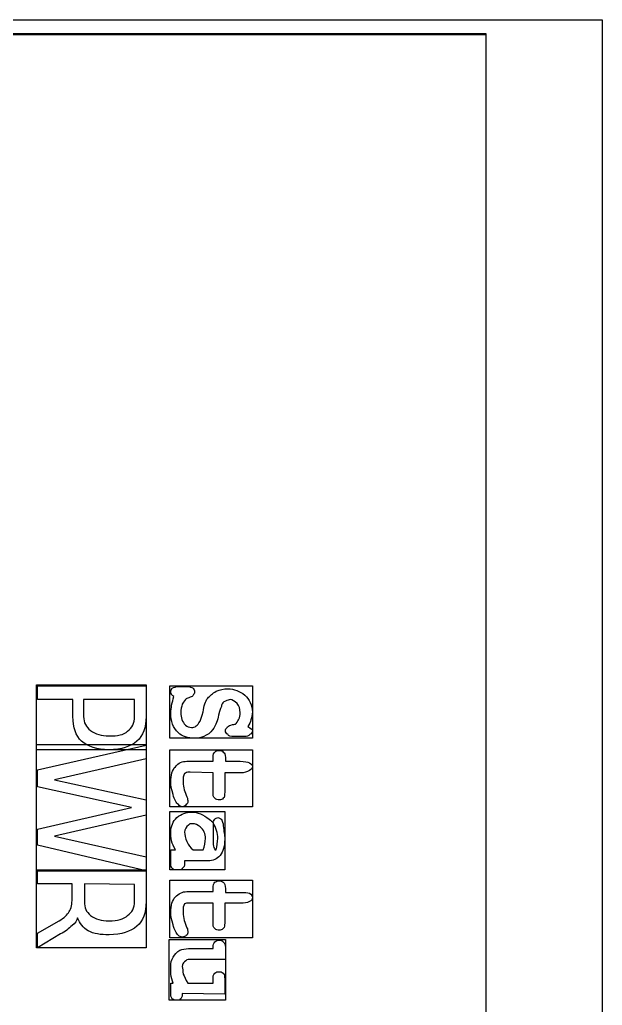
# Model space of a CAD drawing. Extents: x -52 to 498, y 3 to 363.
# Drawn here: x 86.44 to 94, y 92.31 to 105.09 of the extents above; entities that cross this region are included whole.
import ezdxf

# ---------------------------------------------------------------- set-up
doc = ezdxf.new("R2010")
doc.units = 0
doc.layers.add('RpiPaveiksliukas', color=7, linetype='CONTINUOUS')
doc.layers.add('RpiSkyles', color=7, linetype='CONTINUOUS')

msp = doc.modelspace()

# ---------------------------------------------------------------- linework, layer by layer
at = {"layer": 'RpiPaveiksliukas', "color": 7}
for points in [[(94.00034, 45.582526), (6.200342, 45.582526), (6.200342, 105.092524), (94.00034, 105.092524)], [(92.49034, 45.442526), (4.700342, 45.442526), (4.700342, 104.902524), (92.49034, 104.902524), (92.49034, 45.442526), (4.690342, 45.442526), (4.690342, 104.912524), (92.49034, 104.912524)], [(88.08034, 95.622524), (86.66034, 95.622524), (86.66034, 96.462524), (88.08034, 96.462524)], [(89.46034, 95.772524), (88.39034, 95.772524), (88.39034, 96.452524), (89.46034, 96.452524)], [(88.44034, 96.312524)], [(88.08034, 94.052525), (86.66034, 94.052525), (86.66034, 95.692524), (88.08034, 95.692524)], [(88.08034, 95.682524), (88.08034, 95.502524), (86.89034, 95.232524), (88.08034, 94.972525), (88.08034, 94.772525), (86.89034, 94.502525), (88.08034, 94.232525), (88.08034, 94.052525), (86.67034, 94.382525), (86.67034, 94.592525), (87.89034, 94.872525), (86.67034, 95.142524), (86.67034, 95.362524)], [(89.46034, 94.882525), (88.39034, 94.882525), (88.39034, 95.622524), (89.46034, 95.622524)], [(89.10034, 94.062525), (88.39034, 94.062525), (88.39034, 94.822525), (89.10034, 94.822525)], [(89.01034, 94.472525)], [(88.08034, 93.052525), (86.66034, 93.052525), (86.66034, 94.062525), (88.08034, 94.062525)], [(89.46034, 93.182525), (88.39034, 93.182525), (88.39034, 93.932525), (89.46034, 93.932525)], [(87.19034, 93.442525)], [(89.11034, 92.372525), (88.38034, 92.372525), (88.38034, 93.162525), (89.11034, 93.162525)]]:
    msp.add_lwpolyline(points, close=True, dxfattribs=at)
for points in [[(87.13034, 96.052524), (87.13034, 96.272524), (86.67034, 96.272524), (86.67034, 96.452524), (88.08034, 96.452524)], [(88.08034, 96.452524), (88.08034, 96.052524)], [(88.50034, 96.442524), (88.61034, 96.442524)], [(87.93034, 96.272524), (87.27034, 96.272524), (87.27034, 96.052524)], [(87.93034, 96.052524), (87.93034, 96.272524)], [(89.35034, 95.792524), (89.22034, 95.792524)], [(88.61034, 95.472524), (88.95034, 95.472524), (88.95034, 95.522524)], [(89.11034, 95.522524), (89.11034, 95.472524), (89.30034, 95.472524)], [(88.95034, 95.322524), (88.65034, 95.332524)], [(88.95034, 95.072524), (88.95034, 95.322524)], [(89.30034, 95.322524), (89.10034, 95.322524), (89.10034, 95.072524)], [(88.95034, 94.672525), (88.95034, 94.612525), (88.95034, 94.452525)], [(88.40034, 94.322525), (88.46034, 94.322525)], [(88.40034, 94.152525), (88.40034, 94.322525)], [(88.69034, 94.322525), (88.82034, 94.322525)], [(88.98034, 94.322525), (88.99034, 94.322525)], [(88.88034, 94.182525), (88.58034, 94.182525), (88.58034, 94.152525)], [(87.12034, 93.692525), (87.12034, 93.882525), (86.67034, 93.882525), (86.67034, 94.052525), (88.08034, 94.052525), (88.08034, 93.652525)], [(87.93034, 93.872525), (87.28034, 93.882525), (87.28034, 93.652525)], [(87.93034, 93.652525), (87.93034, 93.872525)], [(88.61034, 93.782525), (88.95034, 93.782525), (88.95034, 93.822525)], [(89.11034, 93.822525), (89.11034, 93.772525), (89.30034, 93.772525)], [(88.95034, 93.632525), (88.65034, 93.632525)], [(88.95034, 93.372525), (88.95034, 93.632525)], [(89.30034, 93.632525), (89.10034, 93.632525), (89.10034, 93.372525)], [(86.97034, 93.232525), (86.67034, 93.052525), (86.67034, 93.242525), (86.95034, 93.402525)], [(88.63034, 93.042525), (88.95034, 93.042525), (88.95034, 93.062525)], [(89.11034, 93.062525), (89.11034, 92.902525), (88.65034, 92.902525)], [(88.40034, 92.462525), (88.40034, 92.592525), (88.43034, 92.592525)], [(88.62034, 92.592525), (88.95034, 92.592525), (88.95034, 92.652525)], [(89.10034, 92.652525), (89.10034, 92.452525)], [(89.10034, 92.452525), (88.55034, 92.462525)]]:
    msp.add_lwpolyline(points, dxfattribs=at)
for points in [[(88.40034, 96.372524), (88.40034, 96.392524), (88.41034, 96.412524), (88.42034, 96.422524)], [(88.42034, 96.422524), (88.44034, 96.432524), (88.47034, 96.442524), (88.50034, 96.442524)], [(88.61034, 96.442524), (88.65034, 96.442524), (88.67034, 96.432524), (88.69034, 96.422524)], [(88.69034, 96.422524), (88.70034, 96.412524), (88.71034, 96.392524), (88.71034, 96.372524)], [(88.99034, 96.382524), (89.04034, 96.402524), (89.09034, 96.412524), (89.14034, 96.412524)], [(89.14034, 96.412524), (89.22034, 96.412524), (89.30034, 96.382524), (89.36034, 96.332524)], [(88.41034, 96.342524), (88.40034, 96.352524), (88.40034, 96.362524), (88.40034, 96.372524)], [(88.44034, 96.312524), (88.42034, 96.322524), (88.41034, 96.342524), (88.41034, 96.342524)], [(88.41034, 96.202524), (88.42034, 96.242524), (88.43034, 96.272524), (88.44034, 96.312524)], [(88.60034, 96.282524), (88.59034, 96.272524), (88.57034, 96.252524), (88.55034, 96.212524)], [(88.65034, 96.302524), (88.63034, 96.292524), (88.61034, 96.292524), (88.60034, 96.282524)], [(88.69034, 96.332524), (88.69034, 96.312524), (88.67034, 96.312524), (88.65034, 96.302524)], [(88.71034, 96.372524), (88.71034, 96.352524), (88.70034, 96.342524), (88.69034, 96.332524)], [(88.82034, 96.112524), (88.83034, 96.192524), (88.85034, 96.252524), (88.88034, 96.292524)], [(88.88034, 96.292524), (88.91034, 96.322524), (88.94034, 96.352524), (88.99034, 96.382524)], [(89.17034, 96.272524), (89.15034, 96.272524), (89.14034, 96.262524), (89.11034, 96.252524)], [(89.26034, 96.222524), (89.23034, 96.252524), (89.20034, 96.272524), (89.17034, 96.272524)], [(89.36034, 96.332524), (89.42034, 96.272524), (89.46034, 96.202524), (89.46034, 96.112524)], [(88.40034, 96.092524), (88.40034, 96.132524), (88.41034, 96.162524), (88.41034, 96.202524)], [(88.55034, 96.212524), (88.54034, 96.182524), (88.53034, 96.142524), (88.53034, 96.102524)], [(89.06034, 96.202524), (89.06034, 96.182524), (89.04034, 96.142524), (89.02034, 96.072524)], [(89.11034, 96.252524), (89.08034, 96.242524), (89.07034, 96.222524), (89.06034, 96.202524)], [(89.30034, 96.102524), (89.30034, 96.152524), (89.29034, 96.192524), (89.26034, 96.222524)], [(87.24034, 95.732524), (87.17034, 95.802524), (87.13034, 95.912524), (87.13034, 96.052524)], [(87.27034, 96.052524), (87.27034, 95.972524), (87.30034, 95.922524), (87.36034, 95.872524)], [(87.84034, 95.862524), (87.90034, 95.902524), (87.93034, 95.972524), (87.93034, 96.052524)], [(88.08034, 96.052524), (88.08034, 95.912524), (88.04034, 95.802524), (87.96034, 95.732524)], [(88.50034, 95.842524), (88.43034, 95.912524), (88.40034, 95.992524), (88.40034, 96.092524)], [(88.53034, 96.102524), (88.53034, 96.042524), (88.55034, 95.982524), (88.59034, 95.942524)], [(88.78034, 95.992524), (88.79034, 96.002524), (88.80034, 96.052524), (88.82034, 96.112524)], [(89.02034, 96.072524), (89.01034, 96.002524), (88.98034, 95.942524), (88.96034, 95.902524)], [(89.28034, 96.012524), (89.30034, 96.042524), (89.30034, 96.072524), (89.30034, 96.102524)], [(89.46034, 96.112524), (89.46034, 96.072524), (89.45034, 96.042524), (89.44034, 96.012524)], [(88.59034, 95.942524), (88.61034, 95.922524), (88.64034, 95.912524), (88.67034, 95.912524)], [(88.67034, 95.912524), (88.69034, 95.912524), (88.71034, 95.912524), (88.73034, 95.932524)], [(88.73034, 95.932524), (88.75034, 95.942524), (88.76034, 95.962524), (88.78034, 95.992524)], [(88.96034, 95.902524), (88.94034, 95.872524), (88.91034, 95.832524), (88.86034, 95.812524)], [(89.11034, 95.872524), (89.11034, 95.882524), (89.12034, 95.902524), (89.13034, 95.912524)], [(89.13034, 95.912524), (89.14034, 95.922524), (89.15034, 95.932524), (89.18034, 95.942524)], [(89.18034, 95.942524), (89.21034, 95.952524), (89.23034, 95.952524), (89.24034, 95.952524)], [(89.24034, 95.952524), (89.25034, 95.962524), (89.27034, 95.992524), (89.28034, 96.012524)], [(89.44034, 96.012524), (89.44034, 95.982524), (89.42034, 95.952524), (89.40034, 95.922524)], [(89.40034, 95.922524), (89.44034, 95.902524), (89.46034, 95.882524), (89.46034, 95.872524)], [(87.36034, 95.872524), (87.42034, 95.822524), (87.50034, 95.802524), (87.60034, 95.802524)], [(87.60034, 95.802524), (87.71034, 95.802524), (87.79034, 95.812524), (87.84034, 95.862524)], [(88.71034, 95.772524), (88.62034, 95.772524), (88.55034, 95.792524), (88.50034, 95.842524)], [(88.86034, 95.812524), (88.82034, 95.782524), (88.77034, 95.772524), (88.71034, 95.772524)], [(89.14034, 95.822524), (89.12034, 95.832524), (89.11034, 95.842524), (89.11034, 95.872524)], [(89.22034, 95.792524), (89.18034, 95.792524), (89.15034, 95.802524), (89.14034, 95.822524)], [(89.43034, 95.822524), (89.41034, 95.802524), (89.39034, 95.792524), (89.35034, 95.792524)], [(89.46034, 95.872524), (89.46034, 95.842524), (89.45034, 95.832524), (89.43034, 95.822524)], [(87.60034, 95.622524), (87.44034, 95.622524), (87.33034, 95.662524), (87.24034, 95.732524)], [(87.96034, 95.732524), (87.88034, 95.662524), (87.76034, 95.622524), (87.60034, 95.622524)], [(88.95034, 95.522524), (88.95034, 95.562524), (88.96034, 95.582524), (88.97034, 95.592524)], [(88.97034, 95.592524), (88.99034, 95.612524), (89.01034, 95.612524), (89.03034, 95.612524)], [(89.03034, 95.612524), (89.05034, 95.612524), (89.07034, 95.612524), (89.08034, 95.592524)], [(89.08034, 95.592524), (89.10034, 95.582524), (89.11034, 95.562524), (89.11034, 95.522524)], [(88.40034, 95.202524), (88.40034, 95.292524), (88.42034, 95.362524), (88.46034, 95.402524)], [(88.46034, 95.402524), (88.50034, 95.452524), (88.55034, 95.472524), (88.61034, 95.472524)], [(89.30034, 95.472524), (89.36034, 95.472524), (89.40034, 95.462524), (89.42034, 95.452524)], [(89.42034, 95.452524), (89.45034, 95.432524), (89.46034, 95.422524), (89.46034, 95.402524)], [(89.46034, 95.402524), (89.46034, 95.382524), (89.45034, 95.372524), (89.42034, 95.352524)], [(88.58034, 95.312524), (88.56034, 95.292524), (88.56034, 95.252524), (88.56034, 95.202524)], [(88.65034, 95.332524), (88.61034, 95.332524), (88.59034, 95.322524), (88.58034, 95.312524)], [(89.42034, 95.352524), (89.39034, 95.332524), (89.36034, 95.322524), (89.30034, 95.322524)], [(88.43034, 95.042525), (88.41034, 95.112524), (88.40034, 95.162524), (88.40034, 95.202524)], [(88.56034, 95.202524), (88.56034, 95.132524), (88.58034, 95.072524), (88.61034, 95.012525)], [(88.50034, 94.912525), (88.47034, 94.932525), (88.45034, 94.972525), (88.43034, 95.042525)], [(88.61034, 95.012525), (88.62034, 94.982525), (88.62034, 94.972525), (88.62034, 94.952525)], [(88.97034, 94.992525), (88.95034, 95.012525), (88.95034, 95.032525), (88.95034, 95.072524)], [(89.10034, 95.072524), (89.10034, 95.032525), (89.10034, 95.002525), (89.08034, 94.992525)], [(88.55034, 94.882525), (88.53034, 94.882525), (88.51034, 94.892525), (88.50034, 94.912525)], [(88.60034, 94.912525), (88.59034, 94.892525), (88.57034, 94.882525), (88.55034, 94.882525)], [(88.62034, 94.952525), (88.62034, 94.932525), (88.62034, 94.922525), (88.60034, 94.912525)], [(89.03034, 94.972525), (89.01034, 94.972525), (88.99034, 94.972525), (88.97034, 94.992525)], [(89.08034, 94.992525), (89.07034, 94.972525), (89.05034, 94.972525), (89.03034, 94.972525)], [(88.40034, 94.552525), (88.40034, 94.632525), (88.43034, 94.692525), (88.48034, 94.742525)], [(88.48034, 94.742525), (88.54034, 94.792525), (88.60034, 94.812525), (88.67034, 94.812525)], [(88.67034, 94.812525), (88.75034, 94.812525), (88.82034, 94.782525), (88.90034, 94.722525)], [(88.97034, 94.722525), (88.98034, 94.732525), (89.00034, 94.742525), (89.01034, 94.742525)], [(89.01034, 94.742525), (89.02034, 94.742525), (89.03034, 94.742525), (89.04034, 94.732525)], [(88.63034, 94.642525), (88.60034, 94.622525), (88.58034, 94.592525), (88.58034, 94.552525)], [(88.68034, 94.662525), (88.65034, 94.662525), (88.64034, 94.662525), (88.63034, 94.642525)], [(88.78034, 94.622525), (88.75034, 94.652525), (88.72034, 94.662525), (88.68034, 94.662525)], [(88.85034, 94.472525), (88.85034, 94.532525), (88.83034, 94.582525), (88.78034, 94.622525)], [(88.90034, 94.722525), (88.92034, 94.702525), (88.94034, 94.692525), (88.95034, 94.672525)], [(88.95034, 94.672525), (88.95034, 94.692525), (88.96034, 94.702525), (88.97034, 94.722525)], [(89.01034, 94.472525), (89.01034, 94.542525), (88.99034, 94.612525), (88.95034, 94.672525)], [(89.04034, 94.732525), (89.04034, 94.732525), (89.05034, 94.722525), (89.06034, 94.722525)], [(89.06034, 94.722525), (89.06034, 94.702525), (89.07034, 94.692525), (89.08034, 94.662525)], [(89.08034, 94.662525), (89.08034, 94.622525), (89.09034, 94.592525), (89.09034, 94.562525)], [(88.41034, 94.442525), (88.40034, 94.482525), (88.40034, 94.522525), (88.40034, 94.552525)], [(88.58034, 94.552525), (88.58034, 94.522525), (88.59034, 94.472525), (88.61034, 94.432525)], [(89.09034, 94.562525), (89.10034, 94.522525), (89.10034, 94.482525), (89.10034, 94.462525)], [(88.46034, 94.322525), (88.44034, 94.362525), (88.42034, 94.402525), (88.41034, 94.442525)], [(88.61034, 94.432525), (88.63034, 94.382525), (88.65034, 94.352525), (88.69034, 94.322525)], [(88.82034, 94.322525), (88.84034, 94.372525), (88.85034, 94.422525), (88.85034, 94.472525)], [(88.95034, 94.452525), (88.95034, 94.402525), (88.95034, 94.372525), (88.96034, 94.352525)], [(88.99034, 94.322525), (89.00034, 94.372525), (89.01034, 94.422525), (89.01034, 94.472525)], [(89.10034, 94.462525), (89.10034, 94.372525), (89.08034, 94.302525), (89.04034, 94.252525)], [(89.04034, 94.252525), (89.00034, 94.202525), (88.95034, 94.182525), (88.88034, 94.182525)], [(88.96034, 94.352525), (88.97034, 94.332525), (88.97034, 94.322525), (88.98034, 94.322525)], [(88.42034, 94.082525), (88.40034, 94.102525), (88.40034, 94.122525), (88.40034, 94.152525)], [(88.58034, 94.152525), (88.58034, 94.122525), (88.57034, 94.092525), (88.55034, 94.082525)], [(88.49034, 94.062525), (88.47034, 94.062525), (88.44034, 94.062525), (88.42034, 94.082525)], [(88.55034, 94.082525), (88.54034, 94.062525), (88.52034, 94.062525), (88.49034, 94.062525)], [(88.95034, 93.822525), (88.95034, 93.862525), (88.96034, 93.892525), (88.97034, 93.902525)], [(88.97034, 93.902525), (88.99034, 93.912525), (89.01034, 93.922525), (89.03034, 93.922525)], [(89.03034, 93.922525), (89.05034, 93.922525), (89.07034, 93.912525), (89.08034, 93.902525)], [(89.08034, 93.902525), (89.10034, 93.892525), (89.11034, 93.862525), (89.11034, 93.822525)], [(88.46034, 93.712525), (88.50034, 93.752525), (88.55034, 93.782525), (88.61034, 93.782525)], [(89.30034, 93.772525), (89.36034, 93.772525), (89.40034, 93.772525), (89.42034, 93.762525)], [(89.42034, 93.762525), (89.45034, 93.742525), (89.46034, 93.722525), (89.46034, 93.702525)], [(87.08034, 93.522525), (87.11034, 93.562525), (87.12034, 93.622525), (87.12034, 93.692525)], [(87.28034, 93.652525), (87.28034, 93.572525), (87.30034, 93.522525), (87.36034, 93.472525)], [(87.84034, 93.472525), (87.90034, 93.512525), (87.93034, 93.572525), (87.93034, 93.652525)], [(88.08034, 93.652525), (88.08034, 93.502525), (88.04034, 93.402525), (87.96034, 93.332525)], [(88.40034, 93.512525), (88.40034, 93.602525), (88.42034, 93.672525), (88.46034, 93.712525)], [(88.58034, 93.622525), (88.56034, 93.602525), (88.56034, 93.562525), (88.56034, 93.512525)], [(88.65034, 93.632525), (88.61034, 93.632525), (88.59034, 93.632525), (88.58034, 93.622525)], [(89.42034, 93.652525), (89.39034, 93.632525), (89.36034, 93.632525), (89.30034, 93.632525)], [(89.46034, 93.702525), (89.46034, 93.692525), (89.45034, 93.662525), (89.42034, 93.652525)], [(86.95034, 93.402525), (87.02034, 93.442525), (87.06034, 93.482525), (87.08034, 93.522525)], [(87.36034, 93.472525), (87.42034, 93.422525), (87.50034, 93.402525), (87.60034, 93.402525)], [(87.60034, 93.402525), (87.71034, 93.402525), (87.79034, 93.422525), (87.84034, 93.472525)], [(88.43034, 93.352525), (88.41034, 93.412525), (88.40034, 93.472525), (88.40034, 93.512525)], [(88.56034, 93.512525), (88.56034, 93.442525), (88.58034, 93.372525), (88.61034, 93.312525)], [(87.12034, 93.342525), (87.08034, 93.302525), (87.03034, 93.262525), (86.97034, 93.232525)], [(87.19034, 93.442525), (87.18034, 93.402525), (87.16034, 93.372525), (87.12034, 93.342525)], [(87.33034, 93.272525), (87.26034, 93.312525), (87.22034, 93.372525), (87.19034, 93.442525)], [(87.96034, 93.332525), (87.88034, 93.262525), (87.76034, 93.222525), (87.60034, 93.222525)], [(88.50034, 93.212525), (88.47034, 93.242525), (88.45034, 93.282525), (88.43034, 93.352525)], [(88.97034, 93.302525), (88.95034, 93.322525), (88.95034, 93.342525), (88.95034, 93.372525)], [(89.10034, 93.372525), (89.10034, 93.342525), (89.10034, 93.322525), (89.08034, 93.302525)], [(87.60034, 93.222525), (87.49034, 93.222525), (87.40034, 93.232525), (87.33034, 93.272525)], [(88.55034, 93.192525), (88.53034, 93.192525), (88.51034, 93.202525), (88.50034, 93.212525)], [(88.60034, 93.212525), (88.59034, 93.202525), (88.57034, 93.192525), (88.55034, 93.192525)], [(88.62034, 93.262525), (88.62034, 93.242525), (88.62034, 93.222525), (88.60034, 93.212525)], [(88.61034, 93.312525), (88.62034, 93.292525), (88.62034, 93.272525), (88.62034, 93.262525)], [(89.03034, 93.282525), (89.01034, 93.282525), (88.99034, 93.282525), (88.97034, 93.302525)], [(89.08034, 93.302525), (89.06034, 93.282525), (89.05034, 93.282525), (89.03034, 93.282525)], [(88.95034, 93.062525), (88.95034, 93.092525), (88.96034, 93.112525), (88.97034, 93.132525)], [(88.97034, 93.132525), (88.99034, 93.142525), (89.01034, 93.152525), (89.03034, 93.152525)], [(89.03034, 93.152525), (89.05034, 93.152525), (89.06034, 93.152525), (89.08034, 93.132525)], [(89.08034, 93.132525), (89.10034, 93.112525), (89.11034, 93.092525), (89.11034, 93.062525)], [(88.43034, 92.932525), (88.45034, 92.962525), (88.48034, 93.002525), (88.52034, 93.022525)], [(88.52034, 93.022525), (88.55034, 93.032525), (88.59034, 93.042525), (88.63034, 93.042525)], [(88.40034, 92.812525), (88.40034, 92.862525), (88.41034, 92.892525), (88.43034, 92.932525)], [(88.58034, 92.872525), (88.56034, 92.852525), (88.55034, 92.842525), (88.55034, 92.812525)], [(88.65034, 92.902525), (88.61034, 92.902525), (88.60034, 92.892525), (88.58034, 92.872525)], [(88.40034, 92.712525), (88.40034, 92.752525), (88.40034, 92.782525), (88.40034, 92.812525)], [(88.43034, 92.592525), (88.42034, 92.632525), (88.41034, 92.672525), (88.40034, 92.712525)], [(88.55034, 92.812525), (88.55034, 92.782525), (88.56034, 92.752525), (88.56034, 92.712525)], [(88.56034, 92.712525), (88.58034, 92.682525), (88.59034, 92.642525), (88.62034, 92.592525)], [(88.95034, 92.652525), (88.95034, 92.682525), (88.95034, 92.702525), (88.97034, 92.722525)], [(88.97034, 92.722525), (88.99034, 92.742525), (89.01034, 92.742525), (89.03034, 92.742525)], [(89.03034, 92.742525), (89.05034, 92.742525), (89.06034, 92.742525), (89.08034, 92.722525)], [(89.08034, 92.722525), (89.10034, 92.702525), (89.10034, 92.682525), (89.10034, 92.652525)], [(88.42034, 92.392525), (88.40034, 92.412525), (88.40034, 92.432525), (88.40034, 92.462525)], [(88.55034, 92.462525), (88.55034, 92.432525), (88.55034, 92.412525), (88.53034, 92.392525)], [(88.48034, 92.372525), (88.46034, 92.372525), (88.44034, 92.372525), (88.42034, 92.392525)], [(88.53034, 92.392525), (88.51034, 92.372525), (88.51034, 92.372525), (88.48034, 92.372525)]]:
    msp.add_open_spline(points, degree=3, dxfattribs=at)
at = {"layer": 'RpiSkyles', "color": 7}
msp.add_lwpolyline([(94.00034, 45.582526), (6.200342, 45.582526), (6.200342, 105.092524), (94.00034, 105.092524)], close=True, dxfattribs=at)

doc.saveas('drawing.dxf')
